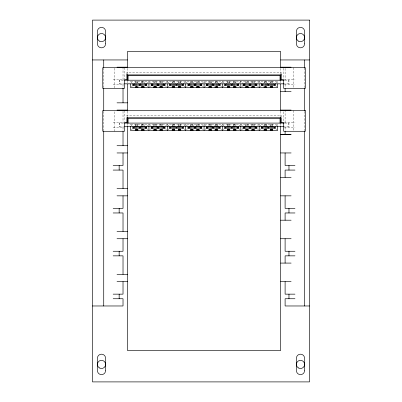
<?xml version="1.0" encoding="UTF-8"?>
<svg xmlns="http://www.w3.org/2000/svg" width="402" height="402" viewBox="0 0 402 402"><rect width="100%" height="100%" fill="white"/><g stroke="black" fill="none" stroke-linecap="round" stroke-linejoin="round"><path stroke-width="0.3" stroke-dasharray="2.01 1.51" d="M131.414 86.792L132.283 85.922M134.499 83.706L136.67 81.536L137.976 82.837M141.494 82.837L142.8 81.536L144.971 83.706M146.755 83.706L148.926 81.536L151.097 83.706M149.795 86.792L150.66 85.922M153.75 82.837L155.051 81.536L157.222 83.706M159.875 82.837L161.177 81.536L162.478 82.837M165.132 83.706L167.302 81.536L169.473 83.706M168.172 86.792L169.473 85.49M172.126 82.837L173.433 81.536L174.734 82.837M131.414 129.675L132.283 128.811M134.499 126.59L136.67 124.419L137.976 125.72M177.388 83.706L179.558 81.536L181.729 83.706M135.464 125.645L135.464 124.419L136.67 125.625L137.876 124.419L137.876 125.645M141.494 125.72L142.8 124.419L144.971 126.59M183.513 83.706L185.684 81.536L187.855 83.706M141.594 125.645L141.594 124.419L142.8 125.625L144.006 124.419L144.006 125.645M146.755 126.59L148.926 124.419L151.097 126.59M186.553 86.792L187.422 85.922M189.638 83.706L191.809 81.536L193.98 83.706M149.795 129.675L150.66 128.811M153.75 125.72L155.051 124.419L157.222 126.59M195.764 83.706L197.935 81.536L199.241 82.837M153.845 125.645L153.845 124.419L155.051 125.625L156.257 124.419L156.257 125.645M159.875 125.72L161.177 124.419L162.478 125.72M201.894 83.706L204.065 81.536L206.236 83.706M159.971 125.645L159.971 124.419L161.177 125.625L162.383 124.419L162.383 125.645M165.132 126.59L167.302 124.419L169.473 126.59M204.93 86.792L206.236 85.49M208.02 83.706L210.191 81.536L211.492 82.837M168.172 129.675L169.473 128.374M172.126 125.72L173.433 124.419L174.734 125.72M215.015 82.837L216.316 81.536L218.487 83.706M172.227 125.645L172.227 124.419L173.433 125.625L174.639 124.419L174.639 125.645M177.388 126.59L179.558 124.419L181.729 126.59M220.271 83.706L222.442 81.536L223.743 82.837M178.352 125.645L178.352 124.419L179.558 125.625L180.764 124.419L180.764 125.645M183.513 126.59L185.684 124.419L187.855 126.59M223.311 86.792L224.612 85.49M226.396 83.706L228.567 81.536L230.738 83.706M186.553 129.675L187.422 128.811M189.638 126.59L191.809 124.419L193.98 126.59M232.527 83.706L234.698 81.536L235.999 82.837M190.603 125.645L190.603 124.419L191.809 125.625L193.015 124.419L193.015 125.645M195.764 126.59L197.935 124.419L199.241 125.72M239.522 82.837L240.823 81.536L242.994 83.706M196.729 125.645L196.729 124.419L197.935 125.625L199.141 124.419L199.141 125.645M201.894 126.59L204.065 124.419L206.236 126.59M241.692 86.792L242.994 85.49M244.778 83.706L246.949 81.536L248.25 82.837M204.93 129.675L206.236 128.374M208.889 125.72L210.191 124.419L211.492 125.72M251.773 82.837L253.074 81.536L255.245 83.706M208.985 125.645L208.985 124.419L210.191 125.625L211.397 124.419L211.397 125.645M214.145 126.59L216.316 124.419L218.487 126.59M257.898 82.837L259.2 81.536L261.37 83.706M215.11 125.645L215.11 124.419L216.316 125.625L217.522 124.419L217.522 125.645M220.271 126.59L222.442 124.419L224.18 126.158M260.069 86.792L261.37 85.49M264.024 82.837L265.33 81.536L267.501 83.706M223.311 129.675L224.612 128.374M227.266 125.72L228.567 124.419L230.738 126.59M270.154 82.837L271.456 81.536L272.757 82.837M227.361 125.645L227.361 124.419L228.567 125.625L229.773 124.419L229.773 125.645M233.391 125.72L234.698 124.419L235.999 125.72M275.41 83.706L277.581 81.536L130.544 81.536L130.544 82.757M233.492 125.645L233.492 124.419L234.698 125.625L235.904 124.419L235.904 125.645M238.652 126.59L240.823 124.419L242.994 126.59M241.692 129.675L242.994 128.374M244.778 126.59L246.949 124.419L248.25 125.72M245.743 125.645L245.743 124.419L246.949 125.625L248.155 124.419L248.155 125.645M251.773 125.72L253.074 124.419L255.245 126.59M251.868 125.645L251.868 124.419L253.074 125.625L254.28 124.419L254.28 125.645M257.466 126.158L259.2 124.419L261.37 126.59M260.069 129.675L261.37 128.374M263.159 126.59L265.33 124.419L267.501 126.59M264.124 125.645L264.124 124.419L265.33 125.625L266.536 124.419L266.536 125.645M269.285 126.59L271.456 124.419L272.757 125.72M270.25 125.645L270.25 124.419L271.456 125.625L272.662 124.419L272.662 125.645M275.41 126.59L277.581 124.419L130.544 124.419L130.544 125.645M113.133 79.727L124.469 79.727M284.249 79.727L294.998 79.727M123.409 80.209L119.645 80.209L119.645 83.827L123.409 83.827M284.716 80.209L288.485 80.209L288.485 83.827L284.716 83.827M113.133 84.309L123.876 84.309M284.249 84.309L294.998 84.309M113.133 122.61L124.469 122.61M284.249 122.61L294.998 122.61M123.409 123.092L119.645 123.092L119.645 126.71L123.409 126.71M284.716 123.092L288.485 123.092L288.485 126.71L284.716 126.71M113.133 127.193L123.876 127.193M284.249 127.193L294.998 127.193M275.842 85.922L276.712 86.792M257.466 85.922L258.335 86.792M238.652 85.49L239.954 86.792M275.842 128.811L276.712 129.675M220.708 85.922L221.572 86.792M257.466 128.811L258.335 129.675M202.327 85.922L203.196 86.792M239.084 128.811L239.954 129.675M183.945 85.922L184.814 86.792M220.708 128.811L221.572 129.675M165.569 85.922L166.438 86.792M202.327 128.811L203.196 129.675M147.187 85.922L148.057 86.792M183.945 128.811L184.814 129.675M130.544 81.536L132.715 83.706M165.569 128.811L166.438 129.675M147.187 128.811L148.057 129.675M130.544 124.419L132.715 126.59M304.404 68.104L304.404 87.561M304.404 111.409L304.404 130.866M293.309 67.667L293.309 88.41M293.309 110.55L293.309 131.293M288.968 79.727L288.968 84.309M288.968 122.61L288.968 127.193M285.108 68.435L285.108 79.727M285.108 84.309L285.108 87.324M285.108 110.068L285.108 122.61M285.108 127.193L285.108 130.811M283.661 68.27L283.661 79.124M283.661 111.756L283.661 121.404M281.249 73.697L281.249 72.491L126.881 72.491L126.881 74.903M281.249 117.183L281.249 115.374L126.881 115.374L126.881 117.786M280.646 68.385L280.646 74.053M280.646 80.923L280.646 82.807M280.646 111.319L280.646 117.294M280.646 123.565L280.646 126.349M277.581 81.536L277.581 82.757M277.581 124.419L277.581 125.645M272.662 82.757L272.662 81.536L271.456 82.742L270.25 81.536L270.25 82.757M271.456 81.536L271.456 82.757M271.456 124.419L271.456 125.645M266.536 82.757L266.536 81.536L265.33 82.742L264.124 81.536L264.124 82.757M265.33 81.536L265.33 82.757M265.33 124.419L265.33 125.645M259.2 81.536L259.2 82.757M259.2 124.419L259.2 125.645M254.28 82.757L254.28 81.536L253.074 82.742L251.868 81.536L251.868 82.757M253.074 81.536L253.074 82.757M253.074 124.419L253.074 125.645M248.155 82.757L248.155 81.536L246.949 82.742L245.743 81.536L245.743 82.757M246.949 81.536L246.949 82.757M246.949 124.419L246.949 125.645M240.823 81.536L240.823 82.757M240.823 124.419L240.823 125.645M235.904 82.757L235.904 81.536L234.698 82.742L233.492 81.536L233.492 82.757M234.698 81.536L234.698 82.757M234.698 124.419L234.698 125.645M229.773 82.757L229.773 81.536L228.567 82.742L227.361 81.536L227.361 82.757M228.567 81.536L228.567 82.757M228.567 124.419L228.567 125.645M222.442 81.536L222.442 82.757M222.442 124.419L222.442 125.645M217.522 82.757L217.522 81.536L216.316 82.742L215.11 81.536L215.11 82.757M216.316 81.536L216.316 82.757M216.316 124.419L216.316 125.645M211.397 82.757L211.397 81.536L210.191 82.742L208.985 81.536L208.985 82.757M210.191 81.536L210.191 82.757M210.191 124.419L210.191 125.645M204.065 81.536L204.065 82.757M204.065 124.419L204.065 125.645M199.141 82.757L199.141 81.536L197.935 82.742L196.729 81.536L196.729 82.757M197.935 81.536L197.935 82.757M197.935 124.419L197.935 125.645M193.015 82.757L193.015 81.536L191.809 82.742L190.603 81.536L190.603 82.757M191.809 81.536L191.809 82.757M191.809 124.419L191.809 125.645M185.684 81.536L185.684 82.757M185.684 124.419L185.684 125.645M180.764 82.757L180.764 81.536L179.558 82.742L178.352 81.536L178.352 82.757M179.558 81.536L179.558 82.757M179.558 124.419L179.558 125.645M174.639 82.757L174.639 81.536L173.433 82.742L172.227 81.536L172.227 82.757M173.433 81.536L173.433 82.757M173.433 124.419L173.433 125.645M167.302 81.536L167.302 82.757M167.302 124.419L167.302 125.645M162.383 82.757L162.383 81.536L161.177 82.742L159.971 81.536L159.971 82.757M161.177 81.536L161.177 82.757M161.177 124.419L161.177 125.645M156.257 82.757L156.257 81.536L155.051 82.742L153.845 81.536L153.845 82.757M155.051 81.536L155.051 82.757M155.051 124.419L155.051 125.645M148.926 81.536L148.926 82.757M148.926 124.419L148.926 125.645M144.006 82.757L144.006 81.536L142.8 82.742L141.594 81.536L141.594 82.757M142.8 81.536L142.8 82.757M142.8 124.419L142.8 125.645M137.876 82.757L137.876 81.536L136.67 82.742L135.464 81.536L135.464 82.757M136.67 81.536L136.67 82.757M136.67 124.419L136.67 125.645M127.484 68.385L127.484 74.063M127.484 80.928L127.484 82.817M127.484 111.319L127.484 117.294M127.484 123.565L127.484 126.328M124.469 67.667L124.469 79.124M124.469 110.55L124.469 121.404M123.022 67.184L123.022 79.727M123.022 84.309L123.022 87.395M123.022 111.324L123.022 122.61M123.022 127.193L123.022 130.896M119.163 79.727L119.163 84.309M119.163 122.61L119.163 127.193M114.821 68.275L114.821 88.41M114.821 111.771L114.821 131.293M103.726 68.104L103.726 87.561M103.726 111.409L103.726 130.866"/><path stroke-width="0.6" d="M132.836 85.37L134.379 83.827L134.379 85.37L132.836 85.37L132.836 83.827L134.379 85.37M138.961 85.37L140.509 83.827L140.509 85.37L138.961 85.37L138.961 83.827L140.509 85.37M141.931 86.792L142.8 87.661L143.665 86.792M145.092 85.37L146.635 83.827L146.635 85.37L145.092 85.37L145.092 83.827L146.635 85.37M151.217 85.37L152.76 83.827L152.76 85.37L151.217 85.37L151.217 83.827L152.76 85.37M154.182 86.792L155.051 87.661L155.921 86.792M157.343 85.37L158.885 83.827L158.885 85.37L157.343 85.37L157.343 83.827L158.885 85.37M163.468 85.37L165.011 83.827L165.011 85.37L163.468 85.37L163.468 83.827L165.011 85.37M169.594 85.37L171.141 83.827L171.141 85.37L169.594 85.37L169.594 83.827L171.141 85.37M132.836 128.253L134.379 126.71L134.379 128.253L132.836 128.253L132.836 126.71L134.379 128.253M172.564 86.792L173.433 87.661L174.297 86.792M175.724 85.37L177.267 83.827L177.267 85.37L175.724 85.37L175.724 83.827L177.267 85.37M135.806 129.675L136.67 130.544L137.539 129.675M138.961 128.253L140.509 126.71L140.509 128.253L138.961 128.253L138.961 126.71L140.509 128.253M178.689 86.792L179.558 87.661L180.428 86.792M181.85 85.37L183.392 83.827L183.392 85.37L181.85 85.37L181.85 83.827L183.392 85.37M141.931 129.675L142.8 130.544L143.665 129.675M145.092 128.253L146.635 126.71L146.635 128.253L145.092 128.253L145.092 126.71L146.635 128.253M187.975 85.37L189.518 83.827L189.518 85.37L187.975 85.37L187.975 83.827L189.518 85.37M151.217 128.253L152.76 126.71L152.76 128.253L151.217 128.253L151.217 126.71L152.76 128.253M190.94 86.792L191.809 87.661L192.679 86.792M194.101 85.37L195.643 83.827L195.643 85.37L194.101 85.37L194.101 83.827L195.643 85.37M154.182 129.675L155.051 130.544L155.921 129.675M157.343 128.253L158.885 126.71L158.885 128.253L157.343 128.253L157.343 126.71L158.885 128.253M197.07 86.792L197.935 87.661L198.804 86.792M200.226 85.37L201.774 83.827L201.774 85.37L200.226 85.37L200.226 83.827L201.774 85.37M160.308 129.675L161.177 130.544L162.046 129.675M163.468 128.253L165.011 126.71L165.011 128.253L163.468 128.253L163.468 126.71L165.011 128.253M206.357 85.37L207.899 83.827L207.899 85.37L206.357 85.37L206.357 83.827L207.899 85.37M169.594 128.253L171.141 126.71L171.141 128.253L169.594 128.253L169.594 126.71L171.141 128.253M209.321 86.792L210.191 87.661L211.06 86.792M212.482 85.37L214.025 83.827L214.025 85.37L212.482 85.37L212.482 83.827L214.025 85.37M172.564 129.675L173.433 130.544L174.297 129.675M175.724 128.253L177.267 126.71L177.267 128.253L175.724 128.253L175.724 126.71L177.267 128.253M217.186 86.792L216.316 87.661L216.316 83.978M218.608 85.37L220.15 83.827L220.15 85.37L218.608 85.37L218.608 83.827L220.15 85.37M178.689 129.675L179.558 130.544L180.428 129.675M181.85 128.253L183.392 126.71L183.392 128.253L181.85 128.253L181.85 126.71L183.392 128.253M224.733 85.37L226.276 83.827L226.276 85.37L224.733 85.37L224.733 83.827L226.276 85.37M187.975 128.253L189.518 126.71L189.518 128.253L187.975 128.253L187.975 126.71L189.518 128.253M227.703 86.792L228.567 87.661L229.436 86.792M230.859 85.37L232.406 83.827L232.406 85.37L230.859 85.37L230.859 83.827L232.406 85.37M190.94 129.675L191.809 130.544L192.679 129.675M194.101 128.253L195.643 126.71L195.643 128.253L194.101 128.253L194.101 126.71L195.643 128.253M233.828 86.792L234.698 87.661L235.562 86.792M236.989 85.37L238.532 83.827L238.532 85.37L236.989 85.37L236.989 83.827L238.532 85.37M197.07 129.675L197.935 130.544L198.804 129.675M200.226 128.253L201.774 126.71L201.774 128.253L200.226 128.253L200.226 126.71L201.774 128.253M243.115 85.37L244.657 83.827L244.657 85.37L243.115 85.37L243.115 83.827L244.657 85.37M206.357 128.253L207.899 126.71L207.899 128.253L206.357 128.253L206.357 126.71L207.899 128.253M246.079 86.792L246.949 87.661L247.818 86.792M249.24 85.37L250.783 83.827L250.783 85.37L249.24 85.37L249.24 83.827L250.783 85.37M209.321 129.675L210.191 130.544L211.06 129.675M212.482 128.253L214.025 126.71L214.025 128.253L212.482 128.253L212.482 126.71L214.025 128.253M252.205 86.792L253.074 87.661L253.943 86.792M255.365 85.37L256.908 83.827L256.908 85.37L255.365 85.37L255.365 83.827L256.908 85.37M215.447 129.675L216.316 130.544L217.186 129.675M218.608 128.253L220.15 126.71L220.15 128.253L218.608 128.253L218.608 126.71L220.15 128.253M261.491 85.37L263.039 83.827L263.039 85.37L261.491 85.37L261.491 83.827L263.039 85.37M224.733 128.253L226.276 126.71L226.276 128.253L224.733 128.253L224.733 126.71L226.276 128.253M267.621 85.37L269.164 83.827L269.164 85.37L267.621 85.37L267.621 83.827L269.164 85.37M227.703 129.675L228.567 130.544L229.436 129.675M230.859 128.253L232.406 126.71L232.406 128.253L230.859 128.253L230.859 126.71L232.406 128.253M270.586 86.792L271.456 87.661L272.325 86.792M273.747 85.37L275.29 83.827L275.29 85.37L273.747 85.37L273.747 83.827L275.29 85.37M233.828 129.675L234.698 130.544L235.562 129.675M236.989 128.253L238.532 126.71L238.532 128.253L236.989 128.253L236.989 126.71L238.532 128.253M243.115 128.253L244.657 126.71L244.657 128.253L243.115 128.253L243.115 126.71L244.657 128.253M246.079 129.675L246.949 130.544L247.818 129.675M249.24 128.253L250.783 126.71L250.783 128.253L249.24 128.253L249.24 126.71L250.783 128.253M252.205 129.675L253.074 130.544L253.943 129.675M255.365 128.253L256.908 126.71L256.908 128.253L255.365 128.253L255.365 126.71L256.908 128.253M261.491 128.253L263.039 126.71L263.039 128.253L261.491 128.253L261.491 126.71L263.039 128.253M264.461 129.675L265.33 130.544L266.194 129.675M267.621 128.253L269.164 126.71L269.164 128.253L267.621 128.253L267.621 126.71L269.164 128.253M270.586 129.675L271.456 130.544L272.325 129.675M273.747 128.253L275.29 126.71L275.29 128.253L273.747 128.253L273.747 126.71L275.29 128.253M285.108 134.429L280.646 134.489L291.138 134.429L285.108 134.429L285.108 131.414M92.46 59.948L127.484 59.948M280.646 59.948L309.54 59.948M116.992 67.184L127.484 67.184M280.646 67.184L291.138 67.184M126.881 74.903L281.249 74.903M124.665 80.209L284.088 80.209M124.665 83.827L284.088 83.827M280.646 91.545L291.138 91.545M116.992 102.832L127.484 102.832M116.992 110.068L127.484 110.068M280.646 110.068L291.138 110.068M124.665 123.092L284.088 123.092M124.665 126.71L284.088 126.71M116.992 145.715L127.484 145.715M116.992 152.951L127.484 152.951M280.646 152.951L291.138 152.951M113.133 165.493L123.022 165.493L123.022 152.951M294.998 165.493L285.108 165.493L285.108 152.951M113.133 170.076L123.022 170.076L123.022 188.603M294.998 170.076L285.108 170.076L285.108 177.312M280.646 177.312L291.138 177.312M116.992 188.603L127.484 188.603M116.992 195.839L127.484 195.839M280.646 195.839L291.138 195.839M113.133 208.382L123.022 208.382L123.022 195.839M294.998 208.382L285.108 208.382L285.108 195.839M113.133 212.965L123.022 212.965L123.022 231.487M294.998 212.965L285.108 212.965L285.108 220.201M280.646 220.201L291.138 220.201M116.992 231.487L127.484 231.487M116.992 238.723L127.484 238.723M280.646 238.723L291.138 238.723M113.133 251.265L123.022 251.265L123.022 238.723M294.998 251.265L285.108 251.265L285.108 238.723M113.133 255.848L123.022 255.848L123.022 274.375M294.998 255.848L285.108 255.848L285.108 263.084M280.646 263.084L291.138 263.084M116.992 274.375L127.484 274.375M116.992 281.611L127.484 281.611M280.646 281.611L291.138 281.611M113.133 294.153L123.022 294.153L123.022 281.611M294.998 294.153L285.108 294.153L285.108 281.611M113.133 298.736L123.022 298.736L123.022 305.972L92.46 305.972M294.998 298.736L285.108 298.736L285.108 305.972L309.54 305.972M160.308 86.792L161.177 87.661L161.177 83.978M304.404 59.948L304.404 67.998M304.404 88.189L304.404 110.811M304.404 131.323L304.404 305.972M288.968 165.493L288.968 170.076M288.968 208.382L288.968 212.965M288.968 251.265L288.968 255.848M288.968 294.153L288.968 298.736M285.108 88.53L285.108 91.545M281.249 74.3L281.249 79.727L283.661 79.727L283.661 88.41L305.369 88.41L305.369 67.667L102.761 67.667L102.761 88.41L124.469 88.41L124.469 79.727L126.881 79.727L126.881 74.3M280.646 67.757L280.646 51.456L127.484 51.456L127.484 67.757M280.646 74.656L280.646 80.299M280.646 84.048L280.646 111.022M280.646 117.294L280.646 123.218M280.646 126.349L280.646 350.544L127.484 350.544L127.484 126.328M280.043 80.209L280.043 75.385L128.087 75.385L128.087 80.209M280.043 123.092L280.043 118.268L128.087 118.268L128.087 123.092M277.581 83.983L277.581 87.661L130.544 87.661L130.544 83.983M277.581 126.258L277.581 130.544L130.544 130.544L130.544 126.258M272.662 83.983L272.662 87.661L271.456 86.455L270.25 87.661L270.25 83.983M272.662 126.258L272.662 130.544L271.456 129.338L270.25 130.544L270.25 126.258M271.456 83.978L271.456 87.661M271.456 126.243L271.456 130.544M266.536 83.983L266.536 87.661L265.33 86.455L264.124 87.661L264.124 83.983M266.536 126.258L266.536 130.544L265.33 129.338L264.124 130.544L264.124 126.258M265.33 83.978L265.33 87.661M265.33 126.243L265.33 130.544M259.2 83.983L259.2 87.661M259.2 126.258L259.2 130.544M254.28 83.983L254.28 87.661L253.074 86.455L251.868 87.661L251.868 83.983M254.28 126.258L254.28 130.544L253.074 129.338L251.868 130.544L251.868 126.258M253.074 83.978L253.074 87.661M253.074 126.243L253.074 130.544M248.155 83.983L248.155 87.661L246.949 86.455L245.743 87.661L245.743 83.983M248.155 126.258L248.155 130.544L246.949 129.338L245.743 130.544L245.743 126.258M246.949 83.978L246.949 87.661M246.949 126.243L246.949 130.544M240.823 83.983L240.823 87.661M240.823 126.258L240.823 130.544M235.904 83.983L235.904 87.661L234.698 86.455L233.492 87.661L233.492 83.983M235.904 126.258L235.904 130.544L234.698 129.338L233.492 130.544L233.492 126.258M234.698 83.978L234.698 87.661M234.698 126.243L234.698 130.544M229.773 83.983L229.773 87.661L228.567 86.455L227.361 87.661L227.361 83.983M229.773 126.258L229.773 130.544L228.567 129.338L227.361 130.544L227.361 126.258M228.567 83.978L228.567 87.661M228.567 126.243L228.567 130.544M222.442 83.983L222.442 87.661M222.442 126.258L222.442 130.544M217.522 83.983L217.522 87.661L216.316 86.455L215.11 87.661L215.11 83.983M217.522 126.258L217.522 130.544L216.316 129.338L215.11 130.544L215.11 126.258M216.316 126.243L216.316 130.544M211.397 83.983L211.397 87.661L210.191 86.455L208.985 87.661L208.985 83.983M211.397 126.258L211.397 130.544L210.191 129.338L208.985 130.544L208.985 126.258M210.191 83.978L210.191 87.661M210.191 126.243L210.191 130.544M204.065 83.983L204.065 87.661M204.065 126.258L204.065 130.544M199.141 83.983L199.141 87.661L197.935 86.455L196.729 87.661L196.729 83.983M199.141 126.258L199.141 130.544L197.935 129.338L196.729 130.544L196.729 126.258M197.935 83.978L197.935 87.661M197.935 126.243L197.935 130.544M193.015 83.983L193.015 87.661L191.809 86.455L190.603 87.661L190.603 83.983M193.015 126.258L193.015 130.544L191.809 129.338L190.603 130.544L190.603 126.258M191.809 83.978L191.809 87.661M191.809 126.243L191.809 130.544M185.684 83.983L185.684 87.661M185.684 126.258L185.684 130.544M180.764 83.983L180.764 87.661L179.558 86.455L178.352 87.661L178.352 83.983M180.764 126.258L180.764 130.544L179.558 129.338L178.352 130.544L178.352 126.258M179.558 83.978L179.558 87.661M179.558 126.243L179.558 130.544M174.639 83.983L174.639 87.661L173.433 86.455L172.227 87.661L172.227 83.983M174.639 126.258L174.639 130.544L173.433 129.338L172.227 130.544L172.227 126.258M173.433 83.978L173.433 87.661M173.433 126.243L173.433 130.544M167.302 83.983L167.302 87.661M167.302 126.258L167.302 130.544M162.383 83.983L162.383 87.661L161.177 86.455L159.971 87.661L159.971 83.983M162.383 126.258L162.383 130.544L161.177 129.338L159.971 130.544L159.971 126.258M161.177 126.243L161.177 130.544M156.257 83.983L156.257 87.661L155.051 86.455L153.845 87.661L153.845 83.983M156.257 126.258L156.257 130.544L155.051 129.338L153.845 130.544L153.845 126.258M155.051 83.978L155.051 87.661M155.051 126.243L155.051 130.544M148.926 83.983L148.926 87.661M148.926 126.258L148.926 130.544M144.006 83.983L144.006 87.661L142.8 86.455L141.594 87.661L141.594 83.983M144.006 126.258L144.006 130.544L142.8 129.338L141.594 130.544L141.594 126.258M142.8 83.978L142.8 87.661M142.8 126.243L142.8 130.544M137.876 83.983L137.876 87.661L136.67 86.455L135.464 87.661L135.464 83.983M137.876 126.258L137.876 130.544L136.67 129.338L135.464 130.544L135.464 126.258M136.67 83.978L136.67 87.661M136.67 126.243L136.67 130.544M127.484 74.656L127.484 80.315M127.484 84.063L127.484 111.022M127.484 117.294L127.484 123.203M123.022 88.013L123.022 102.832M123.022 131.514L123.022 145.715M119.163 165.493L119.163 170.076M119.163 208.382L119.163 212.965M119.163 251.265L119.163 255.848M119.163 294.153L119.163 298.736M103.726 59.948L103.726 67.476M103.726 88.189L103.726 110.781M103.726 131.494L103.726 305.972M309.54 20.1L92.46 20.1L92.46 381.9L309.54 381.9L309.54 20.1M305.369 110.55L102.761 110.55L102.761 131.293L124.469 131.293L124.469 122.61L126.881 122.61L126.881 117.786L281.249 117.786L281.249 122.61L283.661 122.61L283.661 131.293L305.369 131.293L305.369 110.55M304.595 43.712L304.595 31.462A4.1 4.1 0 0 0 300.495 27.361A4.1 4.1 0 0 0 296.395 31.462L296.395 43.712A4.1 4.1 0 0 0 300.495 47.813A4.1 4.1 0 0 0 304.595 43.712M304.595 370.538L304.595 358.288A4.1 4.1 0 0 0 300.495 354.187A4.1 4.1 0 0 0 296.395 358.288L296.395 370.538A4.1 4.1 0 0 0 300.495 374.639A4.1 4.1 0 0 0 304.595 370.538M105.605 43.712L105.605 31.462A4.1 4.1 0 0 0 101.505 27.361A4.1 4.1 0 0 0 97.405 31.462L97.405 43.712A4.1 4.1 0 0 0 101.505 47.813A4.1 4.1 0 0 0 105.605 43.712M105.605 370.538L105.605 358.288A4.1 4.1 0 0 0 101.505 354.187A4.1 4.1 0 0 0 97.405 358.288L97.405 370.538A4.1 4.1 0 0 0 101.505 374.639A4.1 4.1 0 0 0 105.605 370.538M298.445 367.966A4.1 4.1 0 0 0 304.595 364.413A4.1 4.1 0 0 0 298.445 360.86A4.1 4.1 0 0 0 298.445 367.966M99.455 367.966A4.1 4.1 0 0 0 105.605 364.413A4.1 4.1 0 0 0 99.455 360.86A4.1 4.1 0 0 0 99.455 367.966M298.445 41.14A4.1 4.1 0 0 0 304.595 37.587A4.1 4.1 0 0 0 298.445 34.034A4.1 4.1 0 0 0 298.445 41.14M99.455 41.14A4.1 4.1 0 0 0 105.605 37.587A4.1 4.1 0 0 0 99.455 34.034A4.1 4.1 0 0 0 99.455 41.14"/></g></svg>
